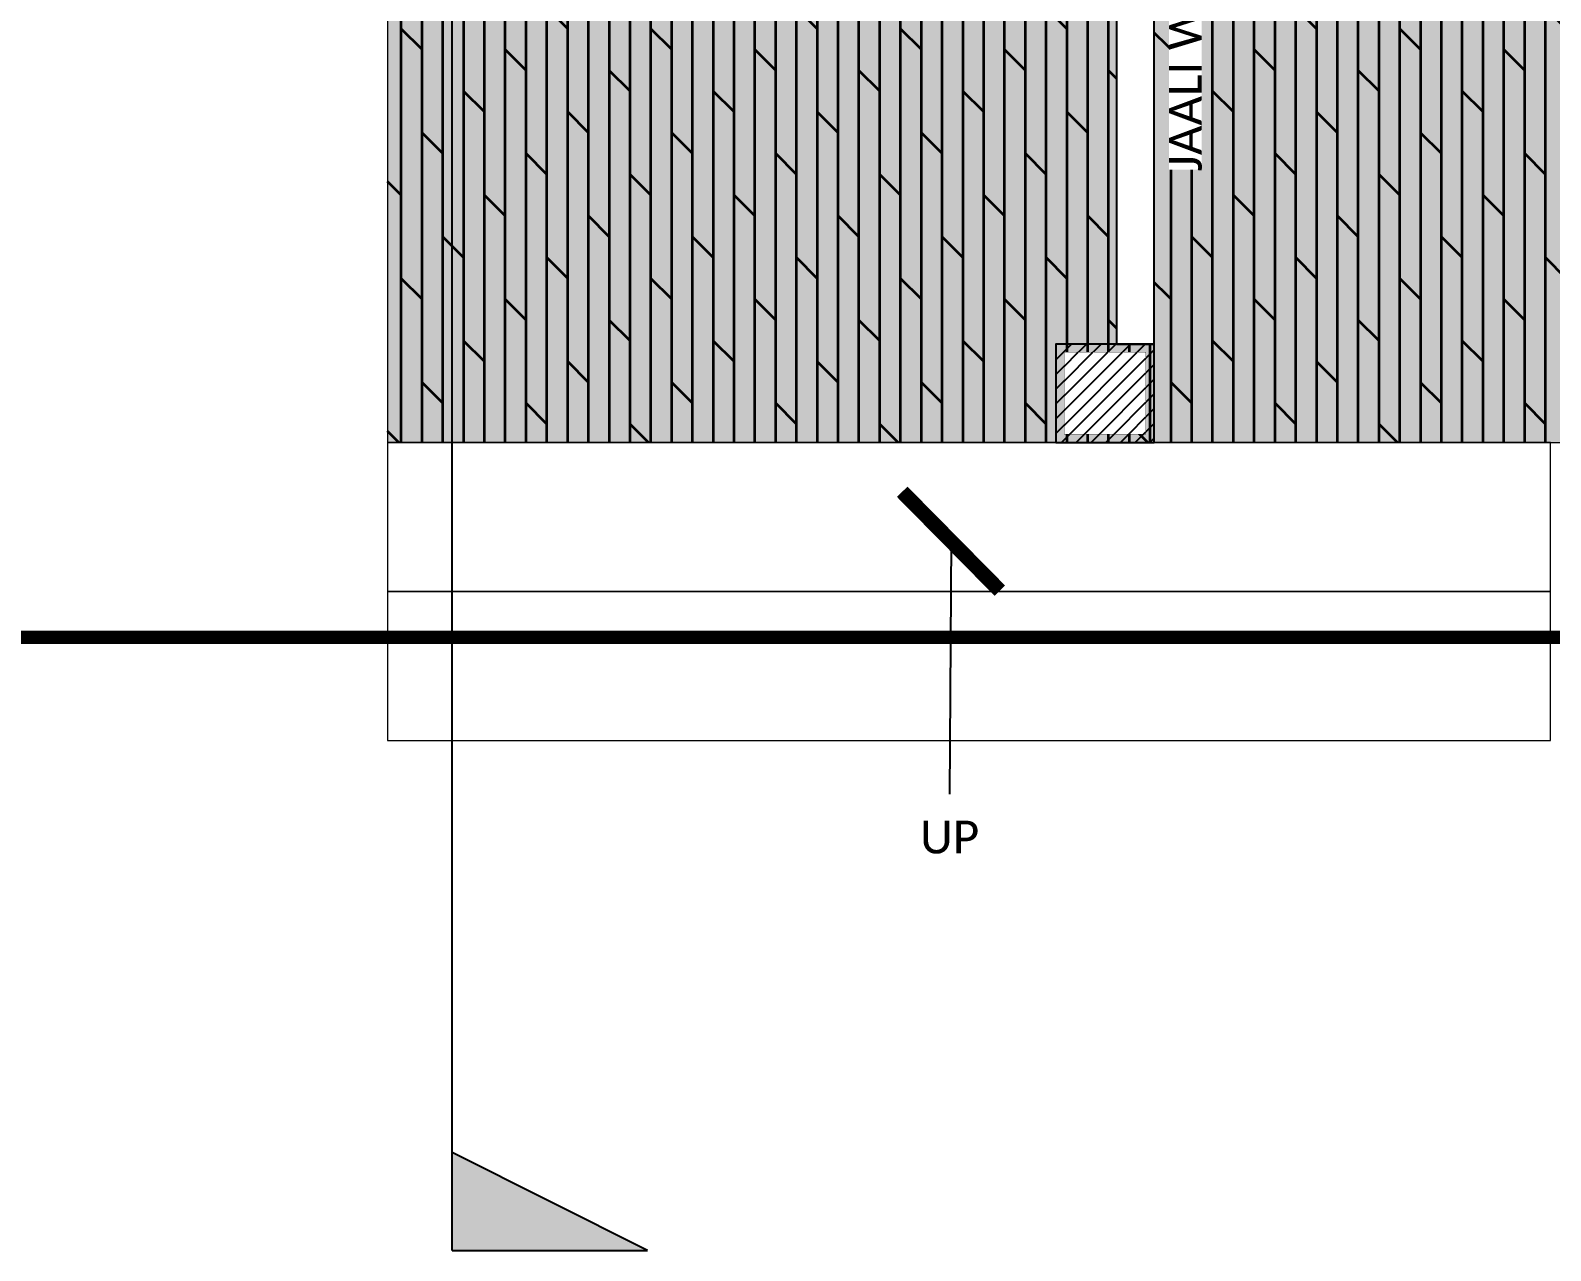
# Model space of a CAD drawing. Header units: millimetres. Extents: x -3567 to 83618, y -21481 to 19784.
# Drawn here: x 5110 to 9750, y -4517 to -793 of the extents above; entities that cross this region are included whole.
import ezdxf
from ezdxf.enums import TextEntityAlignment as Align

# ---------------------------------------------------------------- set-up
doc = ezdxf.new("R2010")
doc.units = ezdxf.units.MM
doc.header["$LTSCALE"] = 150
doc.set_wipeout_variables(frame=1)
doc.linetypes.add('1625E_Roof Plan$0$DASHED', pattern=[0.75, 0.5, -0.25])
doc.linetypes.add('ACAD_ISO10W100', pattern=[18, 12, -3, 0, -3])
for name, color, linetype in [('1625_East Villa$0$ad-Arrow', 32, 'Continuous'), ('1625_East Villa$0$ad-Elevation 10', 8, 'Continuous'), ('1625_East Villa$0$ad-Furniture', 8, 'Continuous'), ('1625_East Villa$0$ad-MS Columns', 1, 'Continuous'), ('1625_East Villa$0$ad-Text main', 7, 'Continuous'), ('1625_East Villa$0$ad-Verandah', 33, 'Continuous'), ('1625E_Columns$0$ad-RCC', 3, 'Continuous'), ('1625E_Columns$0$ad-RCC Hatch', 125, 'Continuous'), ('1625E_Roof Plan$0$ad-Primary Roof', 5, 'Continuous'), ('ad-Section Line', 2, 'Continuous')]:
    doc.layers.add(name, color=color, linetype=linetype)
doc.layers.add('1625_East Villa$0$ad-Landscape', color=94, linetype='Continuous', lineweight=35)
doc.styles.add('1625_East Villa$0$6 U T S R N_Corridor-Basement$0$Standard', font='arial.ttf')
doc.styles.add('1625_East Villa$0$Standard', font='calibril.ttf')
doc.styles.add('ARIAL', font='arial.ttf')
doc.dimstyles.new('1625_East Villa$0$A-100-DIM-INT (MM-FT)', dxfattribs={"dimscale": 50, "dimtxt": 2.4, "dimasz": 1, "dimexe": 5, "dimexo": 100, "dimgap": 1, "dimtad": 0, "dimdec": 0, "dimdsep": 46, "dimtxsty": '1625_East Villa$0$Standard', "dimblk": '1625_East Villa$0$_ArchTick', "dimcen": 0.025, "dimse1": 1, "dimse2": 1, "dimclrd": 256, "dimclre": 256, "dimclrt": 256, "dimazin": 2, "dimtfac": 1, "dimtdec": 0, "dimtix": 1, "dimtmove": 2, "dimatfit": 3, "dimldrblk": '1625_East Villa$0$_ArchTick', "dimfxl": 1, "dimtolj": 1, "dimtzin": 0, "dimarcsym": 0})

# ---------------------------------------------------------------- blocks, each defined once
blk = doc.blocks.new('enuklfk')
at = {"layer": 'ad-Section Line', "linetype": 'ACAD_ISO10W100', "ltscale": 0.5}
blk.add_line((-3847.8, 0), (829.3, 0), dxfattribs=at)
at = {"layer": 'ad-Section Line', "linetype": 'Continuous'}
for p, q in [((-3847.8, -138.1), (-3778.3, 0)), ((-3847.8, 0), (-3847.8, -138.1))]:
    blk.add_line(p, q, dxfattribs=at)
blk.add_solid([(-3847.8, -138.1), (-3847.8, 0), (-3847.8, -138.1), (-3778.3, 0)], dxfattribs=at)
at = {"layer": 'ad-Section Line', "linetype": 'Continuous', "style": 'ARIAL', "width": 0.8}
blk.add_attdef('SECTION-LETTER', text='', height=80, rotation=2340, dxfattribs=at).set_placement((916.8, 0), align=Align.MIDDLE)
blk = doc.blocks.new('zw$4759')
at = {"layer": 'ad-Section Line', "xscale": 4.313292429215453, "yscale": 4.313292429215453, "zscale": 4.313292429215453, "rotation": 90}
blk.add_blockref('enuklfk', (6397.4, -1540.2), dxfattribs=at)
blk = doc.blocks.new('1625_East Villa$0$zw$D357')
at = {"layer": '1625_East Villa$0$ad-Elevation 10', "insert": (210.4, -857.9), "char_height": 100, "width": 720.07, "attachment_point": 5, "rotation": 90, "style": '1625_East Villa$0$6 U T S R N_Corridor-Basement$0$Standard', "bg_fill": 3, "box_fill_scale": 1, "bg_fill_color": 257, "bg_fill_transparency": 0}
blk.add_mtext('{\\fCalibri Light|b0|i0|c0|p34;JAALI WALL}', dxfattribs=at)
blk.add_wipeout([(0, 0), (115, 0), (115, -1750), (0, -1750)])
at = {"layer": '1625_East Villa$0$ad-Elevation 10'}
blk.add_lwpolyline([(115, -1750), (115, 0), (0, 0), (0, -1750)], close=True, dxfattribs=at)
blk = doc.blocks.new('1625_East Villa$0$zw$D46D')
at = {"layer": '1625_East Villa$0$ad-Furniture'}
blk.add_blockref('1625_East Villa$0$zw$D357', (8425, 0), dxfattribs=at)
blk = doc.blocks.new('1625_East Villa$0$_ArchTick')
at = {"color": 0, "linetype": 'ByBlock', "const_width": 0.15}
blk.add_lwpolyline([(-0.5, -0.5), (0.5, 0.5)], dxfattribs=at)
blk = doc.blocks.new('1625E_Roof Plan')
at = {"layer": '1625E_Roof Plan$0$ad-Primary Roof', "linetype": '1625E_Roof Plan$0$DASHED', "ltscale": 2, "const_width": 40}
blk.add_lwpolyline([(12570, -2645), (2380, -2645), (7475, 2255)], close=True, dxfattribs=at)
blk = doc.blocks.new('1625E_Columns$0$A$C42b14ea2')
at = {"layer": '1625E_Columns$0$ad-RCC Hatch', "transparency": 33554687}
h = blk.add_hatch(dxfattribs=at)
h.set_pattern_fill('ANSI31', color=256, scale=10)
h.set_pattern_definition([(45, (13250, 8645), (-22.45064, 22.45064), [])])
h.paths.add_polyline_path([(0, 0), (300, 0), (300, 300), (0, 300)])
at = {"layer": '1625E_Columns$0$ad-RCC'}
blk.add_lwpolyline([(0, 0), (300, 0), (300, 300), (0, 300)], close=True, dxfattribs=at)
blk = doc.blocks.new('1625E_Columns')
at = {"layer": '1625E_Columns$0$ad-RCC'}
blk.add_blockref('1625E_Columns$0$A$C42b14ea2', (8240, -2050), dxfattribs=at)
blk = doc.blocks.new('1625_East Villa$0$zw$B0BD')
blk.add_wipeout([(0, 0), (250, 0), (250, -250), (0, -250)])
at = {"layer": '1625_East Villa$0$ad-MS Columns'}
h = blk.add_hatch(dxfattribs=at)
h.set_pattern_fill('ANSI31', color=256, scale=10)
h.set_pattern_definition([(45, (4e-12, -250), (-22.4506, 22.4506), [])])
h.paths.add_polyline_path([(0, 0), (250, 0), (250, -250), (0, -250)])
at = {"layer": '1625_East Villa$0$ad-MS Columns', "const_width": 1}
blk.add_lwpolyline([(0, 0), (250, 0), (250, -250), (0, -250)], close=True, dxfattribs=at)
blk = doc.blocks.new('1625_East Villa$0$zw$BD87')
at = {"layer": '1625_East Villa$0$ad-MS Columns'}
blk.add_blockref('1625_East Villa$0$zw$B0BD', (-3855, -1775), dxfattribs=at)
blk = doc.blocks.new('1625_East Villa$0$zw$959F')
at = {"transparency": 33554559}
h = blk.add_hatch(color=43, dxfattribs=at)
h.dxf.hatch_style = 1
h.paths.add_polyline_path([(1520, -8875), (0, -8875), (0, -13620), (-5920, -13620), (-5920, -15670), (1520, -15670)])
at = {"layer": '1625_East Villa$0$ad-Landscape', "transparency": 33554687}
h = blk.add_hatch(dxfattribs=at)
h.set_pattern_fill('DOLMIT', color=44, scale=10, angle=90)
h.set_pattern_definition([(90, (-1096435.54, 661200.024), (-63.5, 5e-14), []), (135, (-1096435.54, 661200.02), (-126.999913, -126.999913), [89.80256, -179.605122])])
h.paths.add_polyline_path([(1520, -8875), (0, -8875), (0, -13620), (-5920, -13620), (-5920, -15670), (1520, -15670)])
at = {"layer": '1625_East Villa$0$ad-Verandah', "lineweight": 9}
for points in [[(1520, -8875), (0, -8875), (0, -13620), (-5920, -13620), (-5920, -15670), (1520, -15670)], [(-5920, -15670), (-5920, -16125), (-2370, -16125), (-2370, -15670)], [(-5920, -16125), (-5920, -16580), (-2370, -16580), (-2370, -16125)]]:
    blk.add_lwpolyline(points, close=True, dxfattribs=at)
at = {"layer": '1625_East Villa$0$ad-Text main', "insert": (-4204.3, -16875.2), "char_height": 100, "width": 207.6, "attachment_point": 5, "style": '1625_East Villa$0$6 U T S R N_Corridor-Basement$0$Standard', "bg_fill": 2}
blk.add_mtext('{\\fCalibri Light|b0|i0|c0|p34;UP}', dxfattribs=at)
at = {"layer": '1625_East Villa$0$ad-Arrow'}
blk.add_leader([(-4200, -15971.7, 0), (-4205, -16743.3)], dimstyle='1625_East Villa$0$A-100-DIM-INT (MM-FT)', override={"dimscale": 1, "dimasz": 300, "dimgap": 50, "dimtad": 0}, dxfattribs=at)
blk = doc.blocks.new('1625_East Villa')
at = {"layer": '1625_East Villa$0$ad-Verandah'}
blk.add_blockref('1625_East Villa$0$zw$959F', (12120, 13620), dxfattribs=at)
at = {"layer": '1625_East Villa$0$ad-Furniture'}
blk.add_blockref('1625_East Villa$0$zw$D46D', (0, 0), dxfattribs=at)
blk.add_blockref('1625E_Roof Plan', (0, 0))
blk.add_blockref('1625E_Columns', (0, 0))
at = {"layer": '1625_East Villa$0$ad-MS Columns'}
blk.add_blockref('1625_East Villa$0$zw$BD87', (12120, 0), dxfattribs=at)

msp = doc.modelspace()

# ---------------------------------------------------------------- block references
msp.add_blockref('1625_East Villa', (0, 0))

# ---------------------------------------------------------------- next in the draw order: block references
msp.add_blockref('zw$4759', (0, 13620))

doc.saveas('drawing.dxf')
